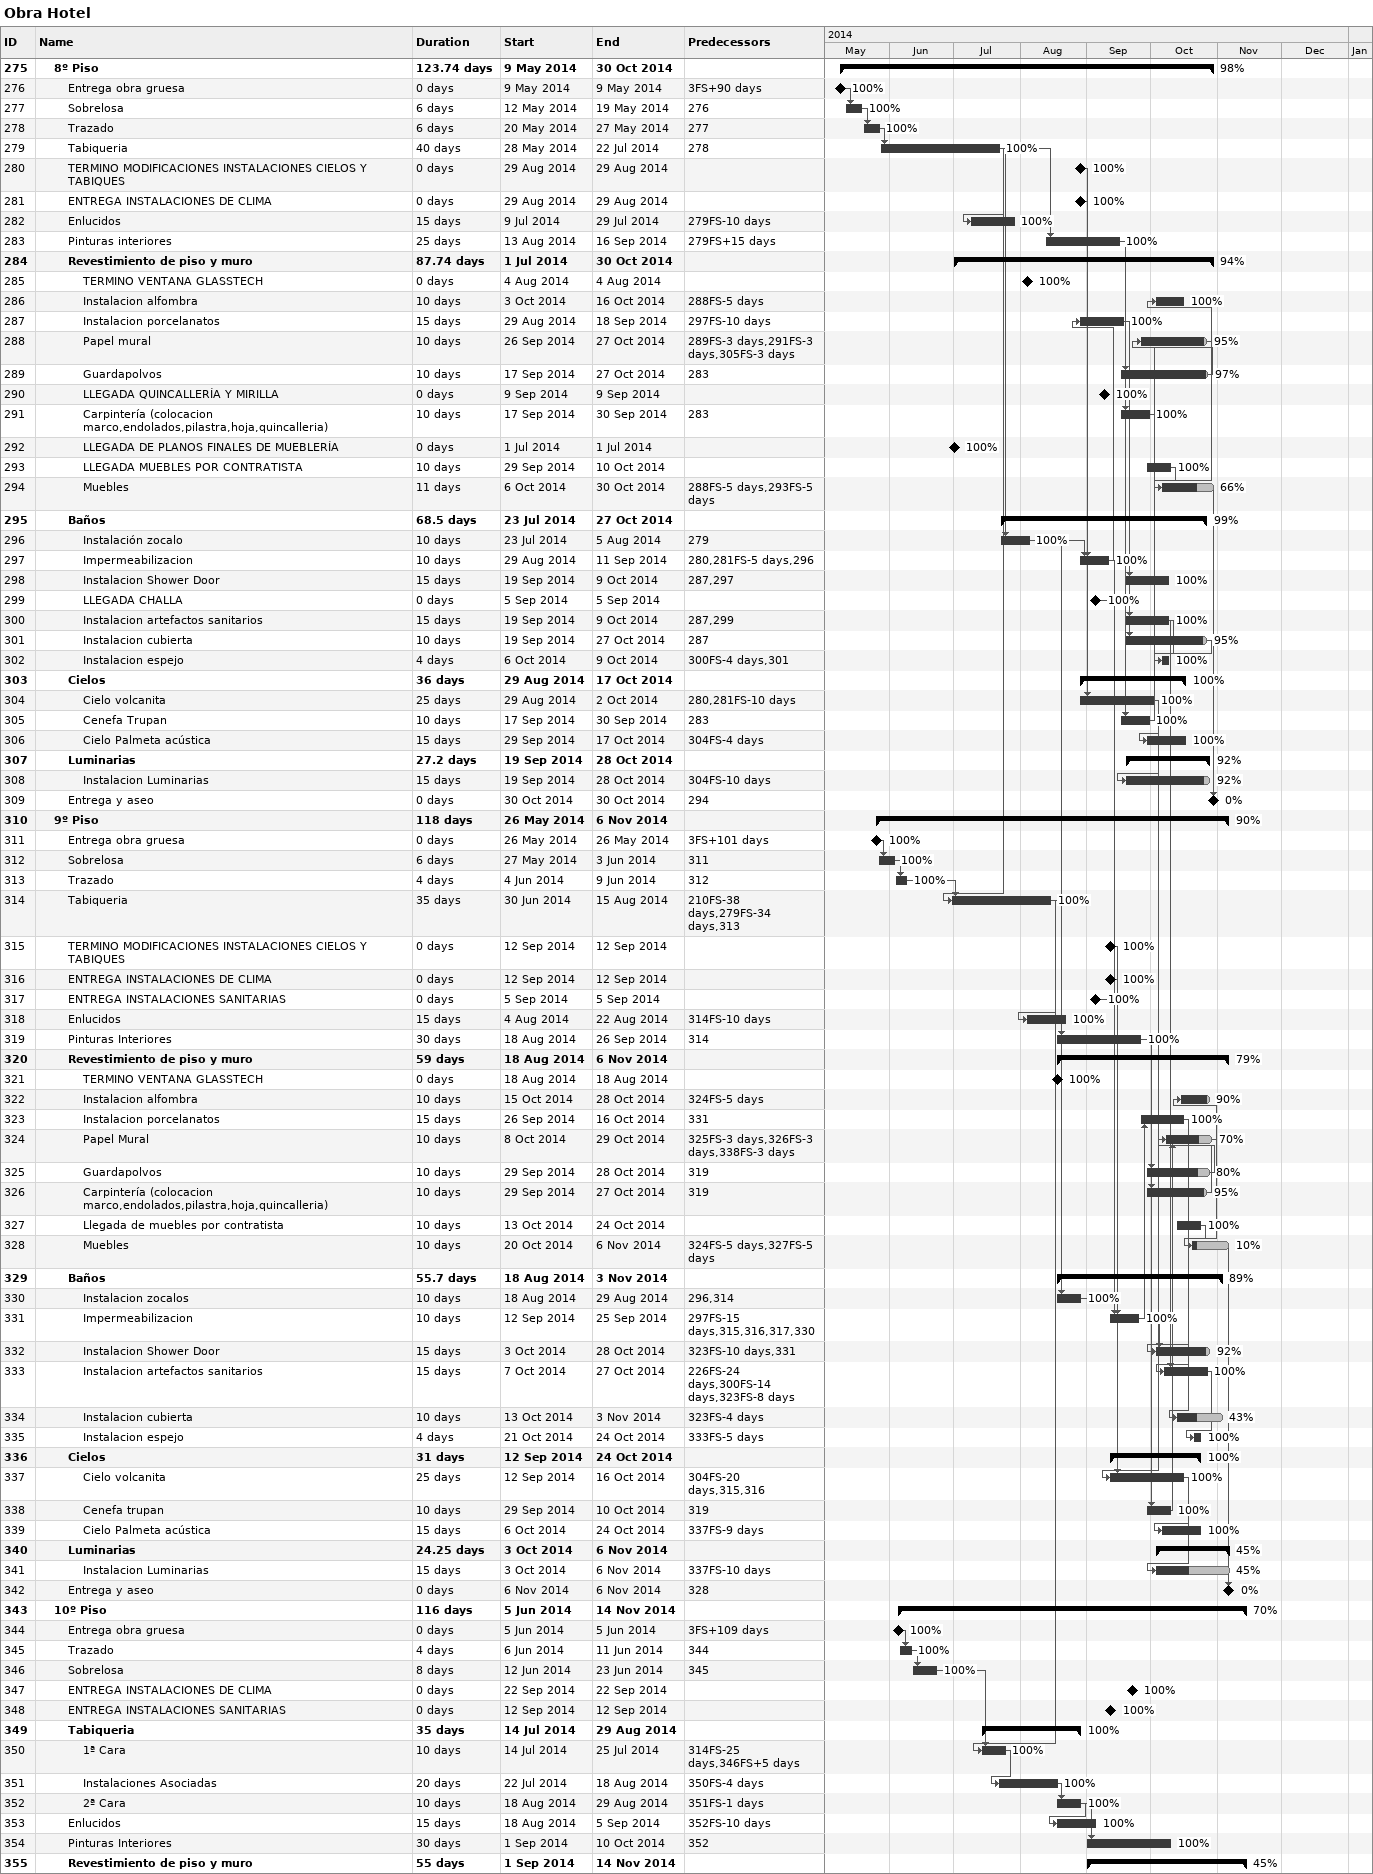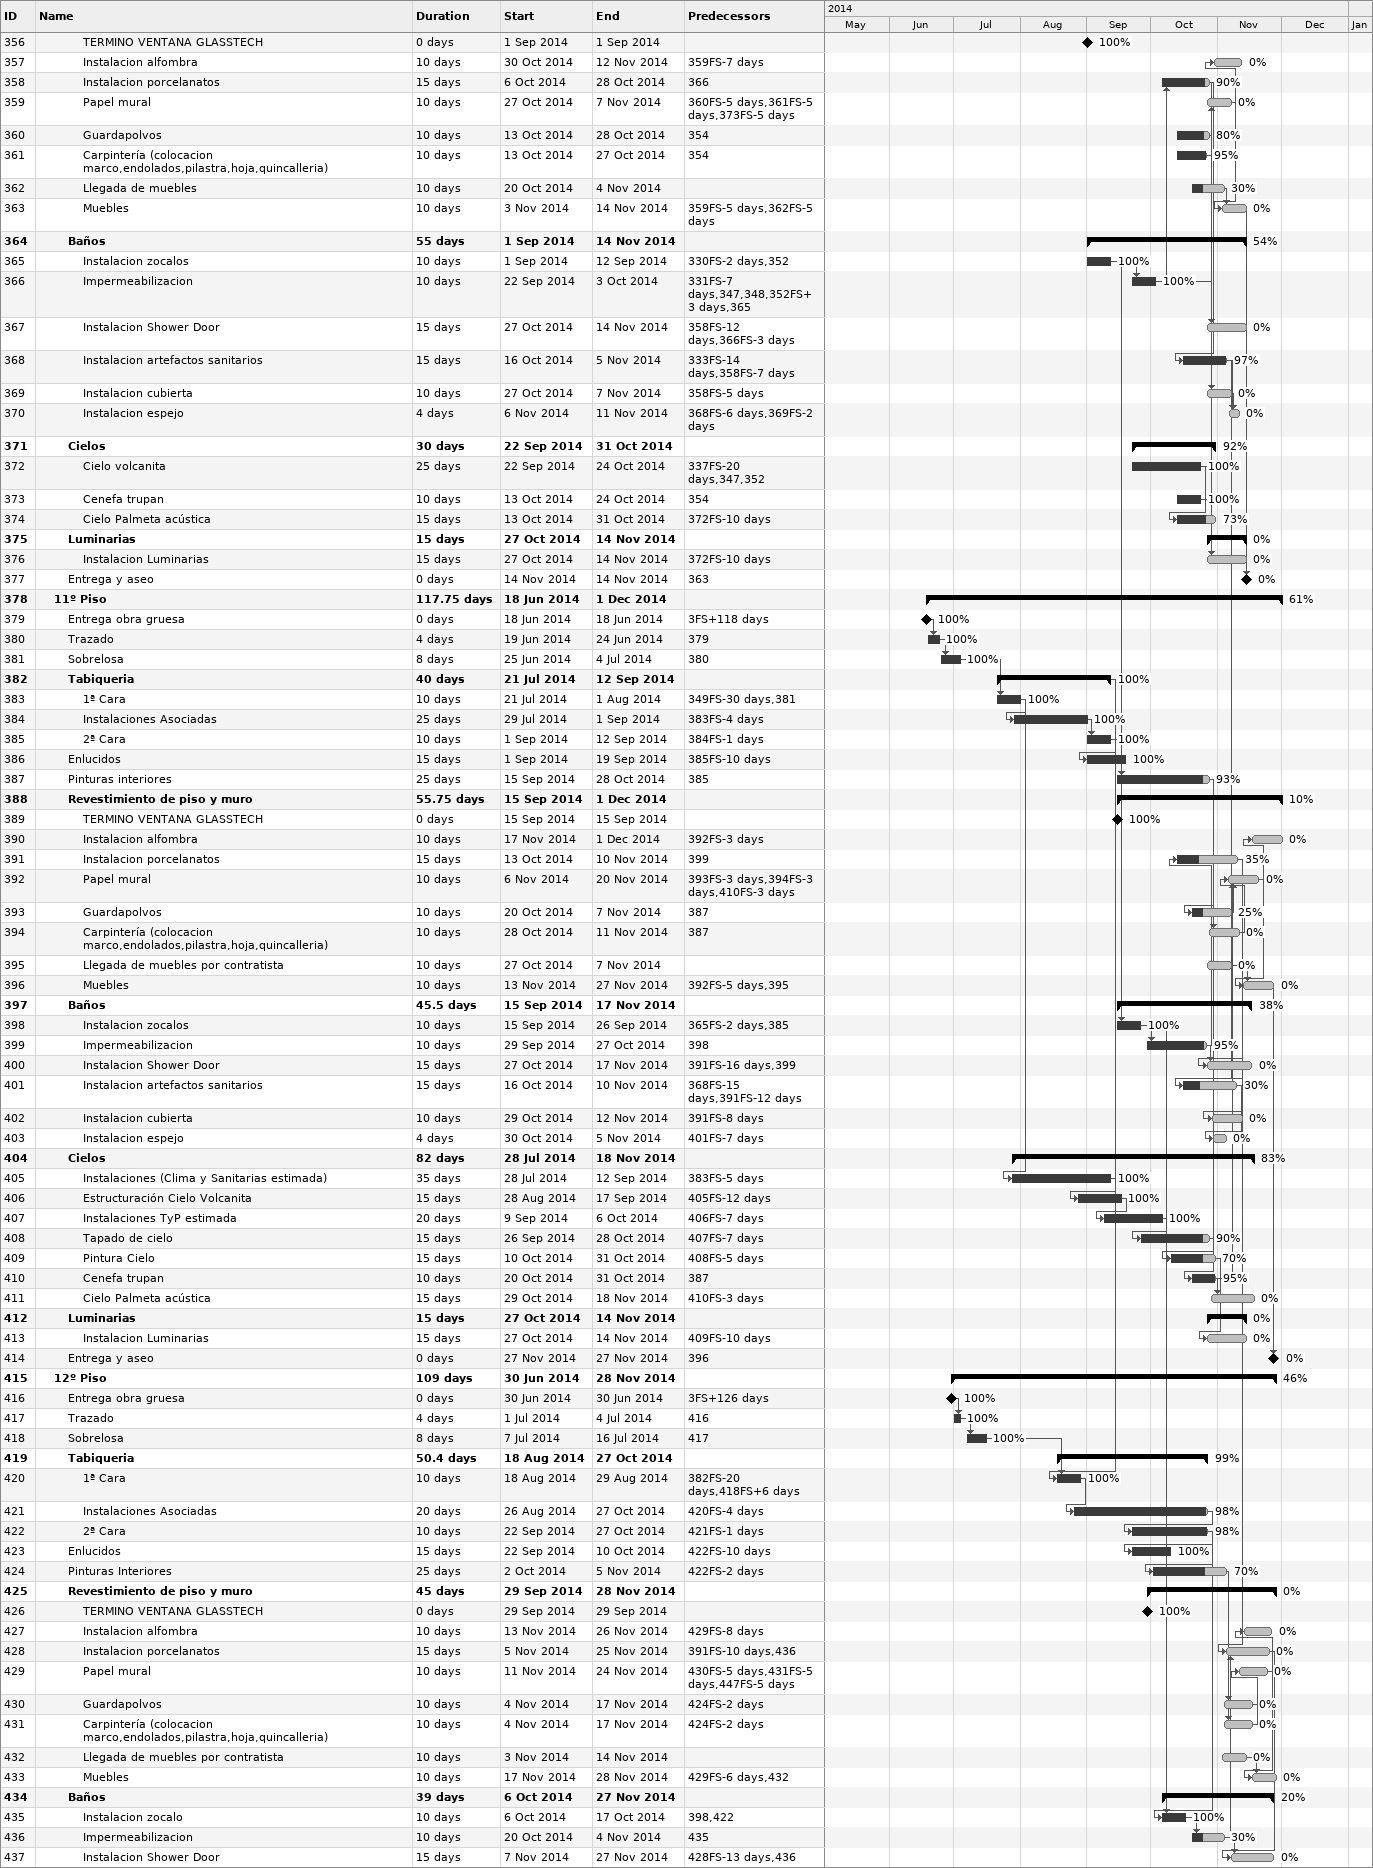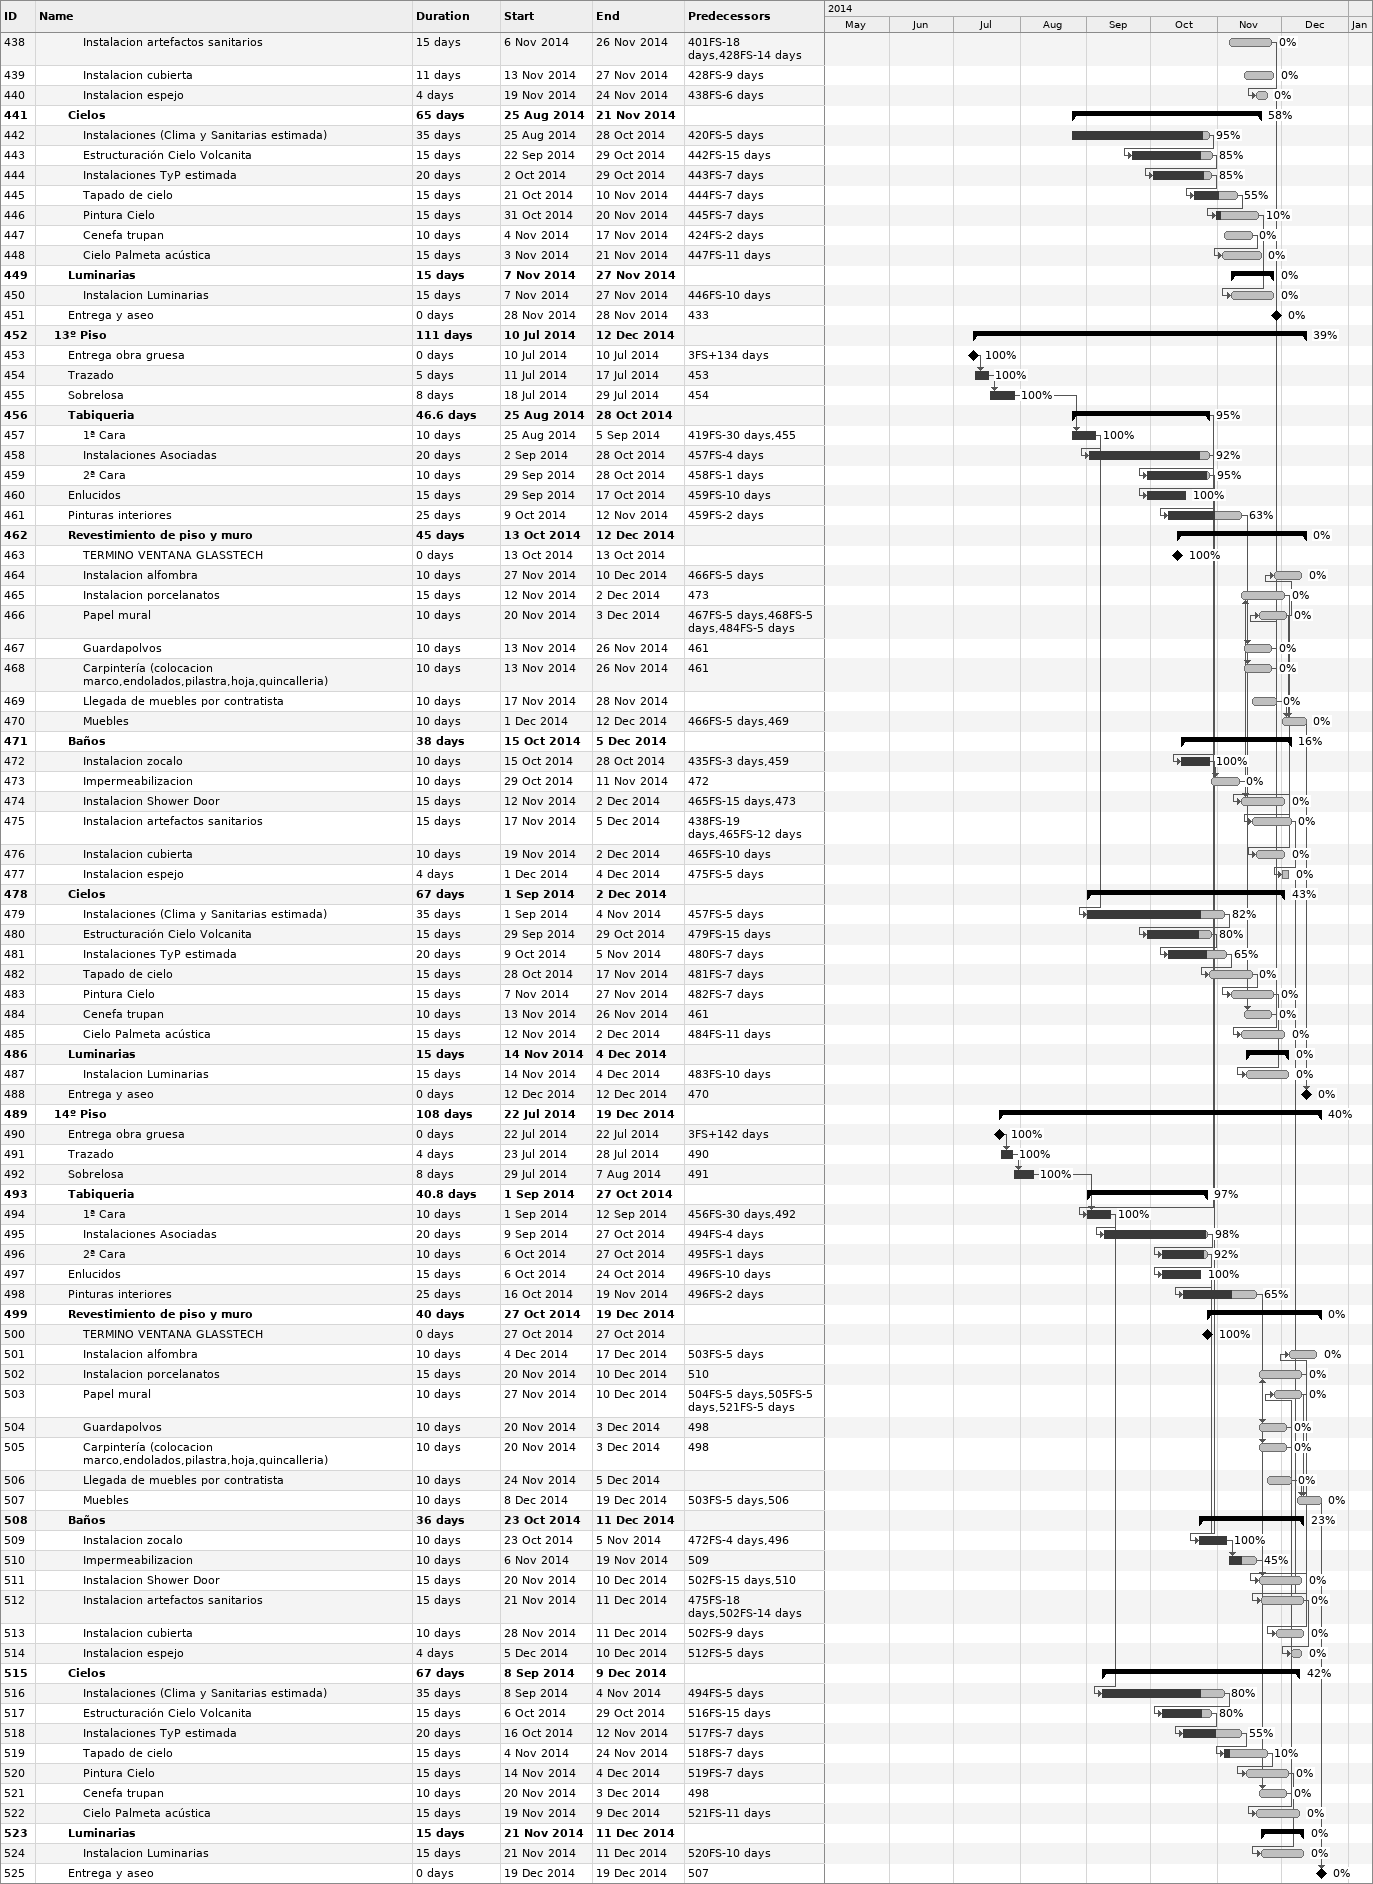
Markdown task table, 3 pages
Obra Hotel

| ID | Level | Task | Duration | Start | Finish | Predecessors | % complete |
|---|---|---|---|---|---|---|---|
| 275 | 2 | **8º Piso** | 123.74d | 2014-05-09 | 2014-10-30 |  | 98 |
| 276 | 3 | Entrega obra gruesa | 0d | 2014-05-09 | 2014-05-09 | 3FS+90d | 100 |
| 277 | 3 | Sobrelosa | 6d | 2014-05-12 | 2014-05-19 | 276 | 100 |
| 278 | 3 | Trazado | 6d | 2014-05-20 | 2014-05-27 | 277 | 100 |
| 279 | 3 | Tabiqueria | 40d | 2014-05-28 | 2014-07-22 | 278 | 100 |
| 280 | 3 | TERMINO MODIFICACIONES INSTALACIONES CIELOS Y TABIQUES | 0d | 2014-08-29 | 2014-08-29 |  | 100 |
| 281 | 3 | ENTREGA INSTALACIONES DE CLIMA | 0d | 2014-08-29 | 2014-08-29 |  | 100 |
| 282 | 3 | Enlucidos | 15d | 2014-07-09 | 2014-07-29 | 279FS-10d | 100 |
| 283 | 3 | Pinturas interiores | 25d | 2014-08-13 | 2014-09-16 | 279FS+15d | 100 |
| 284 | 3 | **Revestimiento de piso y muro** | 87.74d | 2014-07-01 | 2014-10-30 |  | 94 |
| 285 | 4 | TERMINO VENTANA GLASSTECH | 0d | 2014-08-04 | 2014-08-04 |  | 100 |
| 286 | 4 | Instalacion alfombra | 10d | 2014-10-03 | 2014-10-16 | 288FS-5d | 100 |
| 287 | 4 | Instalacion porcelanatos | 15d | 2014-08-29 | 2014-09-18 | 297FS-10d | 100 |
| 288 | 4 | Papel mural | 10d | 2014-09-26 | 2014-10-27 | 289FS-3d, 291FS-3d, 305FS-3d | 95 |
| 289 | 4 | Guardapolvos | 10d | 2014-09-17 | 2014-10-27 | 283 | 97 |
| 290 | 4 | LLEGADA QUINCALLERÍA Y MIRILLA | 0d | 2014-09-09 | 2014-09-09 |  | 100 |
| 291 | 4 | Carpintería (colocacion marco,endolados,pilastra,hoja,quincalleria) | 10d | 2014-09-17 | 2014-09-30 | 283 | 100 |
| 292 | 4 | LLEGADA DE PLANOS FINALES DE MUEBLERÍA | 0d | 2014-07-01 | 2014-07-01 |  | 100 |
| 293 | 4 | LLEGADA MUEBLES POR CONTRATISTA | 10d | 2014-09-29 | 2014-10-10 |  | 100 |
| 294 | 4 | Muebles | 11d | 2014-10-06 | 2014-10-30 | 288FS-5d, 293FS-5d | 66 |
| 295 | 3 | **Baños** | 68.5d | 2014-07-23 | 2014-10-27 |  | 99 |
| 296 | 4 | Instalación zocalo | 10d | 2014-07-23 | 2014-08-05 | 279 | 100 |
| 297 | 4 | Impermeabilizacion | 10d | 2014-08-29 | 2014-09-11 | 280, 281FS-5d, 296 | 100 |
| 298 | 4 | Instalacion Shower Door | 15d | 2014-09-19 | 2014-10-09 | 287, 297 | 100 |
| 299 | 4 | LLEGADA CHALLA | 0d | 2014-09-05 | 2014-09-05 |  | 100 |
| 300 | 4 | Instalacion artefactos sanitarios | 15d | 2014-09-19 | 2014-10-09 | 287, 299 | 100 |
| 301 | 4 | Instalacion cubierta | 10d | 2014-09-19 | 2014-10-27 | 287 | 95 |
| 302 | 4 | Instalacion espejo | 4d | 2014-10-06 | 2014-10-09 | 300FS-4d, 301 | 100 |
| 303 | 3 | **Cielos** | 36d | 2014-08-29 | 2014-10-17 |  | 100 |
| 304 | 4 | Cielo volcanita | 25d | 2014-08-29 | 2014-10-02 | 280, 281FS-10d | 100 |
| 305 | 4 | Cenefa Trupan | 10d | 2014-09-17 | 2014-09-30 | 283 | 100 |
| 306 | 4 | Cielo Palmeta acústica | 15d | 2014-09-29 | 2014-10-17 | 304FS-4d | 100 |
| 307 | 3 | **Luminarias** | 27.2d | 2014-09-19 | 2014-10-28 |  | 92 |
| 308 | 4 | Instalacion Luminarias | 15d | 2014-09-19 | 2014-10-28 | 304FS-10d | 92 |
| 309 | 3 | Entrega y aseo | 0d | 2014-10-30 | 2014-10-30 | 294 | 0 |
| 310 | 2 | **9º Piso** | 118d | 2014-05-26 | 2014-11-06 |  | 90 |
| 311 | 3 | Entrega obra gruesa | 0d | 2014-05-26 | 2014-05-26 | 3FS+101d | 100 |
| 312 | 3 | Sobrelosa | 6d | 2014-05-27 | 2014-06-03 | 311 | 100 |
| 313 | 3 | Trazado | 4d | 2014-06-04 | 2014-06-09 | 312 | 100 |
| 314 | 3 | Tabiqueria | 35d | 2014-06-30 | 2014-08-15 | 210FS-38d, 279FS-34d, 313 | 100 |
| 315 | 3 | TERMINO MODIFICACIONES INSTALACIONES CIELOS Y TABIQUES | 0d | 2014-09-12 | 2014-09-12 |  | 100 |
| 316 | 3 | ENTREGA INSTALACIONES DE CLIMA | 0d | 2014-09-12 | 2014-09-12 |  | 100 |
| 317 | 3 | ENTREGA INSTALACIONES SANITARIAS | 0d | 2014-09-05 | 2014-09-05 |  | 100 |
| 318 | 3 | Enlucidos | 15d | 2014-08-04 | 2014-08-22 | 314FS-10d | 100 |
| 319 | 3 | Pinturas Interiores | 30d | 2014-08-18 | 2014-09-26 | 314 | 100 |
| 320 | 3 | **Revestimiento de piso y muro** | 59d | 2014-08-18 | 2014-11-06 |  | 79 |
| 321 | 4 | TERMINO VENTANA GLASSTECH | 0d | 2014-08-18 | 2014-08-18 |  | 100 |
| 322 | 4 | Instalacion alfombra | 10d | 2014-10-15 | 2014-10-28 | 324FS-5d | 90 |
| 323 | 4 | Instalacion porcelanatos | 15d | 2014-09-26 | 2014-10-16 | 331 | 100 |
| 324 | 4 | Papel Mural | 10d | 2014-10-08 | 2014-10-29 | 325FS-3d, 326FS-3d, 338FS-3d | 70 |
| 325 | 4 | Guardapolvos | 10d | 2014-09-29 | 2014-10-28 | 319 | 80 |
| 326 | 4 | Carpintería (colocacion marco,endolados,pilastra,hoja,quincalleria) | 10d | 2014-09-29 | 2014-10-27 | 319 | 95 |
| 327 | 4 | Llegada de muebles por contratista | 10d | 2014-10-13 | 2014-10-24 |  | 100 |
| 328 | 4 | Muebles | 10d | 2014-10-20 | 2014-11-06 | 324FS-5d, 327FS-5d | 10 |
| 329 | 3 | **Baños** | 55.7d | 2014-08-18 | 2014-11-03 |  | 89 |
| 330 | 4 | Instalacion zocalos | 10d | 2014-08-18 | 2014-08-29 | 296, 314 | 100 |
| 331 | 4 | Impermeabilizacion | 10d | 2014-09-12 | 2014-09-25 | 297FS-15d, 315, 316, 317, 330 | 100 |
| 332 | 4 | Instalacion Shower Door | 15d | 2014-10-03 | 2014-10-28 | 323FS-10d, 331 | 92 |
| 333 | 4 | Instalacion artefactos sanitarios | 15d | 2014-10-07 | 2014-10-27 | 226FS-24d, 300FS-14d, 323FS-8d | 100 |
| 334 | 4 | Instalacion cubierta | 10d | 2014-10-13 | 2014-11-03 | 323FS-4d | 43 |
| 335 | 4 | Instalacion espejo | 4d | 2014-10-21 | 2014-10-24 | 333FS-5d | 100 |
| 336 | 3 | **Cielos** | 31d | 2014-09-12 | 2014-10-24 |  | 100 |
| 337 | 4 | Cielo volcanita | 25d | 2014-09-12 | 2014-10-16 | 304FS-20d, 315, 316 | 100 |
| 338 | 4 | Cenefa trupan | 10d | 2014-09-29 | 2014-10-10 | 319 | 100 |
| 339 | 4 | Cielo Palmeta acústica | 15d | 2014-10-06 | 2014-10-24 | 337FS-9d | 100 |
| 340 | 3 | **Luminarias** | 24.25d | 2014-10-03 | 2014-11-06 |  | 45 |
| 341 | 4 | Instalacion Luminarias | 15d | 2014-10-03 | 2014-11-06 | 337FS-10d | 45 |
| 342 | 3 | Entrega y aseo | 0d | 2014-11-06 | 2014-11-06 | 328 | 0 |
| 343 | 2 | **10º Piso** | 116d | 2014-06-05 | 2014-11-14 |  | 70 |
| 344 | 3 | Entrega obra gruesa | 0d | 2014-06-05 | 2014-06-05 | 3FS+109d | 100 |
| 345 | 3 | Trazado | 4d | 2014-06-06 | 2014-06-11 | 344 | 100 |
| 346 | 3 | Sobrelosa | 8d | 2014-06-12 | 2014-06-23 | 345 | 100 |
| 347 | 3 | ENTREGA INSTALACIONES DE CLIMA | 0d | 2014-09-22 | 2014-09-22 |  | 100 |
| 348 | 3 | ENTREGA INSTALACIONES SANITARIAS | 0d | 2014-09-12 | 2014-09-12 |  | 100 |
| 349 | 3 | **Tabiqueria** | 35d | 2014-07-14 | 2014-08-29 |  | 100 |
| 350 | 4 | 1ª Cara | 10d | 2014-07-14 | 2014-07-25 | 314FS-25d, 346FS+5d | 100 |
| 351 | 4 | Instalaciones Asociadas | 20d | 2014-07-22 | 2014-08-18 | 350FS-4d | 100 |
| 352 | 4 | 2ª Cara | 10d | 2014-08-18 | 2014-08-29 | 351FS-1d | 100 |
| 353 | 3 | Enlucidos | 15d | 2014-08-18 | 2014-09-05 | 352FS-10d | 100 |
| 354 | 3 | Pinturas Interiores | 30d | 2014-09-01 | 2014-10-10 | 352 | 100 |
| 355 | 3 | **Revestimiento de piso y muro** | 55d | 2014-09-01 | 2014-11-14 |  | 45 |
| 356 | 4 | TERMINO VENTANA GLASSTECH | 0d | 2014-09-01 | 2014-09-01 |  | 100 |
| 357 | 4 | Instalacion alfombra | 10d | 2014-10-30 | 2014-11-12 | 359FS-7d | 0 |
| 358 | 4 | Instalacion porcelanatos | 15d | 2014-10-06 | 2014-10-28 | 366 | 90 |
| 359 | 4 | Papel mural | 10d | 2014-10-27 | 2014-11-07 | 360FS-5d, 361FS-5d, 373FS-5d | 0 |
| 360 | 4 | Guardapolvos | 10d | 2014-10-13 | 2014-10-28 | 354 | 80 |
| 361 | 4 | Carpintería (colocacion marco,endolados,pilastra,hoja,quincalleria) | 10d | 2014-10-13 | 2014-10-27 | 354 | 95 |
| 362 | 4 | Llegada de muebles | 10d | 2014-10-20 | 2014-11-04 |  | 30 |
| 363 | 4 | Muebles | 10d | 2014-11-03 | 2014-11-14 | 359FS-5d, 362FS-5d | 0 |
| 364 | 3 | **Baños** | 55d | 2014-09-01 | 2014-11-14 |  | 54 |
| 365 | 4 | Instalacion zocalos | 10d | 2014-09-01 | 2014-09-12 | 330FS-2d, 352 | 100 |
| 366 | 4 | Impermeabilizacion | 10d | 2014-09-22 | 2014-10-03 | 331FS-7d, 347, 348, 352FS+3d, 365 | 100 |
| 367 | 4 | Instalacion Shower Door | 15d | 2014-10-27 | 2014-11-14 | 358FS-12d, 366FS-3d | 0 |
| 368 | 4 | Instalacion artefactos sanitarios | 15d | 2014-10-16 | 2014-11-05 | 333FS-14d, 358FS-7d | 97 |
| 369 | 4 | Instalacion cubierta | 10d | 2014-10-27 | 2014-11-07 | 358FS-5d | 0 |
| 370 | 4 | Instalacion espejo | 4d | 2014-11-06 | 2014-11-11 | 368FS-6d, 369FS-2d | 0 |
| 371 | 3 | **Cielos** | 30d | 2014-09-22 | 2014-10-31 |  | 92 |
| 372 | 4 | Cielo volcanita | 25d | 2014-09-22 | 2014-10-24 | 337FS-20d, 347, 352 | 100 |
| 373 | 4 | Cenefa trupan | 10d | 2014-10-13 | 2014-10-24 | 354 | 100 |
| 374 | 4 | Cielo Palmeta acústica | 15d | 2014-10-13 | 2014-10-31 | 372FS-10d | 73 |
| 375 | 3 | **Luminarias** | 15d | 2014-10-27 | 2014-11-14 |  | 0 |
| 376 | 4 | Instalacion Luminarias | 15d | 2014-10-27 | 2014-11-14 | 372FS-10d | 0 |
| 377 | 3 | Entrega y aseo | 0d | 2014-11-14 | 2014-11-14 | 363 | 0 |
| 378 | 2 | **11º Piso** | 117.75d | 2014-06-18 | 2014-12-01 |  | 61 |
| 379 | 3 | Entrega obra gruesa | 0d | 2014-06-18 | 2014-06-18 | 3FS+118d | 100 |
| 380 | 3 | Trazado | 4d | 2014-06-19 | 2014-06-24 | 379 | 100 |
| 381 | 3 | Sobrelosa | 8d | 2014-06-25 | 2014-07-04 | 380 | 100 |
| 382 | 3 | **Tabiqueria** | 40d | 2014-07-21 | 2014-09-12 |  | 100 |
| 383 | 4 | 1ª Cara | 10d | 2014-07-21 | 2014-08-01 | 349FS-30d, 381 | 100 |
| 384 | 4 | Instalaciones Asociadas | 25d | 2014-07-29 | 2014-09-01 | 383FS-4d | 100 |
| 385 | 4 | 2ª Cara | 10d | 2014-09-01 | 2014-09-12 | 384FS-1d | 100 |
| 386 | 3 | Enlucidos | 15d | 2014-09-01 | 2014-09-19 | 385FS-10d | 100 |
| 387 | 3 | Pinturas interiores | 25d | 2014-09-15 | 2014-10-28 | 385 | 93 |
| 388 | 3 | **Revestimiento de piso y muro** | 55.75d | 2014-09-15 | 2014-12-01 |  | 10 |
| 389 | 4 | TERMINO VENTANA GLASSTECH | 0d | 2014-09-15 | 2014-09-15 |  | 100 |
| 390 | 4 | Instalacion alfombra | 10d | 2014-11-17 | 2014-12-01 | 392FS-3d | 0 |
| 391 | 4 | Instalacion porcelanatos | 15d | 2014-10-13 | 2014-11-10 | 399 | 35 |
| 392 | 4 | Papel mural | 10d | 2014-11-06 | 2014-11-20 | 393FS-3d, 394FS-3d, 410FS-3d | 0 |
| 393 | 4 | Guardapolvos | 10d | 2014-10-20 | 2014-11-07 | 387 | 25 |
| 394 | 4 | Carpintería (colocacion marco,endolados,pilastra,hoja,quincalleria) | 10d | 2014-10-28 | 2014-11-11 | 387 | 0 |
| 395 | 4 | Llegada de muebles por contratista | 10d | 2014-10-27 | 2014-11-07 |  | 0 |
| 396 | 4 | Muebles | 10d | 2014-11-13 | 2014-11-27 | 392FS-5d, 395 | 0 |
| 397 | 3 | **Baños** | 45.5d | 2014-09-15 | 2014-11-17 |  | 38 |
| 398 | 4 | Instalacion zocalos | 10d | 2014-09-15 | 2014-09-26 | 365FS-2d, 385 | 100 |
| 399 | 4 | Impermeabilizacion | 10d | 2014-09-29 | 2014-10-27 | 398 | 95 |
| 400 | 4 | Instalacion Shower Door | 15d | 2014-10-27 | 2014-11-17 | 391FS-16d, 399 | 0 |
| 401 | 4 | Instalacion artefactos sanitarios | 15d | 2014-10-16 | 2014-11-10 | 368FS-15d, 391FS-12d | 30 |
| 402 | 4 | Instalacion cubierta | 10d | 2014-10-29 | 2014-11-12 | 391FS-8d | 0 |
| 403 | 4 | Instalacion espejo | 4d | 2014-10-30 | 2014-11-05 | 401FS-7d | 0 |
| 404 | 3 | **Cielos** | 82d | 2014-07-28 | 2014-11-18 |  | 83 |
| 405 | 4 | Instalaciones (Clima y Sanitarias estimada) | 35d | 2014-07-28 | 2014-09-12 | 383FS-5d | 100 |
| 406 | 4 | Estructuración Cielo Volcanita | 15d | 2014-08-28 | 2014-09-17 | 405FS-12d | 100 |
| 407 | 4 | Instalaciones TyP estimada | 20d | 2014-09-09 | 2014-10-06 | 406FS-7d | 100 |
| 408 | 4 | Tapado de cielo | 15d | 2014-09-26 | 2014-10-28 | 407FS-7d | 90 |
| 409 | 4 | Pintura Cielo | 15d | 2014-10-10 | 2014-10-31 | 408FS-5d | 70 |
| 410 | 4 | Cenefa trupan | 10d | 2014-10-20 | 2014-10-31 | 387 | 95 |
| 411 | 4 | Cielo Palmeta acústica | 15d | 2014-10-29 | 2014-11-18 | 410FS-3d | 0 |
| 412 | 3 | **Luminarias** | 15d | 2014-10-27 | 2014-11-14 |  | 0 |
| 413 | 4 | Instalacion Luminarias | 15d | 2014-10-27 | 2014-11-14 | 409FS-10d | 0 |
| 414 | 3 | Entrega y aseo | 0d | 2014-11-27 | 2014-11-27 | 396 | 0 |
| 415 | 2 | **12º Piso** | 109d | 2014-06-30 | 2014-11-28 |  | 46 |
| 416 | 3 | Entrega obra gruesa | 0d | 2014-06-30 | 2014-06-30 | 3FS+126d | 100 |
| 417 | 3 | Trazado | 4d | 2014-07-01 | 2014-07-04 | 416 | 100 |
| 418 | 3 | Sobrelosa | 8d | 2014-07-07 | 2014-07-16 | 417 | 100 |
| 419 | 3 | **Tabiqueria** | 50.4d | 2014-08-18 | 2014-10-27 |  | 99 |
| 420 | 4 | 1ª Cara | 10d | 2014-08-18 | 2014-08-29 | 382FS-20d, 418FS+6d | 100 |
| 421 | 4 | Instalaciones Asociadas | 20d | 2014-08-26 | 2014-10-27 | 420FS-4d | 98 |
| 422 | 4 | 2ª Cara | 10d | 2014-09-22 | 2014-10-27 | 421FS-1d | 98 |
| 423 | 3 | Enlucidos | 15d | 2014-09-22 | 2014-10-10 | 422FS-10d | 100 |
| 424 | 3 | Pinturas Interiores | 25d | 2014-10-02 | 2014-11-05 | 422FS-2d | 70 |
| 425 | 3 | **Revestimiento de piso y muro** | 45d | 2014-09-29 | 2014-11-28 |  | 0 |
| 426 | 4 | TERMINO VENTANA GLASSTECH | 0d | 2014-09-29 | 2014-09-29 |  | 100 |
| 427 | 4 | Instalacion alfombra | 10d | 2014-11-13 | 2014-11-26 | 429FS-8d | 0 |
| 428 | 4 | Instalacion porcelanatos | 15d | 2014-11-05 | 2014-11-25 | 391FS-10d, 436 | 0 |
| 429 | 4 | Papel mural | 10d | 2014-11-11 | 2014-11-24 | 430FS-5d, 431FS-5d, 447FS-5d | 0 |
| 430 | 4 | Guardapolvos | 10d | 2014-11-04 | 2014-11-17 | 424FS-2d | 0 |
| 431 | 4 | Carpintería (colocacion marco,endolados,pilastra,hoja,quincalleria) | 10d | 2014-11-04 | 2014-11-17 | 424FS-2d | 0 |
| 432 | 4 | Llegada de muebles por contratista | 10d | 2014-11-03 | 2014-11-14 |  | 0 |
| 433 | 4 | Muebles | 10d | 2014-11-17 | 2014-11-28 | 429FS-6d, 432 | 0 |
| 434 | 3 | **Baños** | 39d | 2014-10-06 | 2014-11-27 |  | 20 |
| 435 | 4 | Instalacion zocalo | 10d | 2014-10-06 | 2014-10-17 | 398, 422 | 100 |
| 436 | 4 | Impermeabilizacion | 10d | 2014-10-20 | 2014-11-04 | 435 | 30 |
| 437 | 4 | Instalacion Shower Door | 15d | 2014-11-07 | 2014-11-27 | 428FS-13d, 436 | 0 |
| 438 | 4 | Instalacion artefactos sanitarios | 15d | 2014-11-06 | 2014-11-26 | 401FS-18d, 428FS-14d | 0 |
| 439 | 4 | Instalacion cubierta | 11d | 2014-11-13 | 2014-11-27 | 428FS-9d | 0 |
| 440 | 4 | Instalacion espejo | 4d | 2014-11-19 | 2014-11-24 | 438FS-6d | 0 |
| 441 | 3 | **Cielos** | 65d | 2014-08-25 | 2014-11-21 |  | 58 |
| 442 | 4 | Instalaciones (Clima y Sanitarias estimada) | 35d | 2014-08-25 | 2014-10-28 | 420FS-5d | 95 |
| 443 | 4 | Estructuración Cielo Volcanita | 15d | 2014-09-22 | 2014-10-29 | 442FS-15d | 85 |
| 444 | 4 | Instalaciones TyP estimada | 20d | 2014-10-02 | 2014-10-29 | 443FS-7d | 85 |
| 445 | 4 | Tapado de cielo | 15d | 2014-10-21 | 2014-11-10 | 444FS-7d | 55 |
| 446 | 4 | Pintura Cielo | 15d | 2014-10-31 | 2014-11-20 | 445FS-7d | 10 |
| 447 | 4 | Cenefa trupan | 10d | 2014-11-04 | 2014-11-17 | 424FS-2d | 0 |
| 448 | 4 | Cielo Palmeta acústica | 15d | 2014-11-03 | 2014-11-21 | 447FS-11d | 0 |
| 449 | 3 | **Luminarias** | 15d | 2014-11-07 | 2014-11-27 |  | 0 |
| 450 | 4 | Instalacion Luminarias | 15d | 2014-11-07 | 2014-11-27 | 446FS-10d | 0 |
| 451 | 3 | Entrega y aseo | 0d | 2014-11-28 | 2014-11-28 | 433 | 0 |
| 452 | 2 | **13º Piso** | 111d | 2014-07-10 | 2014-12-12 |  | 39 |
| 453 | 3 | Entrega obra gruesa | 0d | 2014-07-10 | 2014-07-10 | 3FS+134d | 100 |
| 454 | 3 | Trazado | 5d | 2014-07-11 | 2014-07-17 | 453 | 100 |
| 455 | 3 | Sobrelosa | 8d | 2014-07-18 | 2014-07-29 | 454 | 100 |
| 456 | 3 | **Tabiqueria** | 46.6d | 2014-08-25 | 2014-10-28 |  | 95 |
| 457 | 4 | 1ª Cara | 10d | 2014-08-25 | 2014-09-05 | 419FS-30d, 455 | 100 |
| 458 | 4 | Instalaciones Asociadas | 20d | 2014-09-02 | 2014-10-28 | 457FS-4d | 92 |
| 459 | 4 | 2ª Cara | 10d | 2014-09-29 | 2014-10-28 | 458FS-1d | 95 |
| 460 | 3 | Enlucidos | 15d | 2014-09-29 | 2014-10-17 | 459FS-10d | 100 |
| 461 | 3 | Pinturas interiores | 25d | 2014-10-09 | 2014-11-12 | 459FS-2d | 63 |
| 462 | 3 | **Revestimiento de piso y muro** | 45d | 2014-10-13 | 2014-12-12 |  | 0 |
| 463 | 4 | TERMINO VENTANA GLASSTECH | 0d | 2014-10-13 | 2014-10-13 |  | 100 |
| 464 | 4 | Instalacion alfombra | 10d | 2014-11-27 | 2014-12-10 | 466FS-5d | 0 |
| 465 | 4 | Instalacion porcelanatos | 15d | 2014-11-12 | 2014-12-02 | 473 | 0 |
| 466 | 4 | Papel mural | 10d | 2014-11-20 | 2014-12-03 | 467FS-5d, 468FS-5d, 484FS-5d | 0 |
| 467 | 4 | Guardapolvos | 10d | 2014-11-13 | 2014-11-26 | 461 | 0 |
| 468 | 4 | Carpintería (colocacion marco,endolados,pilastra,hoja,quincalleria) | 10d | 2014-11-13 | 2014-11-26 | 461 | 0 |
| 469 | 4 | Llegada de muebles por contratista | 10d | 2014-11-17 | 2014-11-28 |  | 0 |
| 470 | 4 | Muebles | 10d | 2014-12-01 | 2014-12-12 | 466FS-5d, 469 | 0 |
| 471 | 3 | **Baños** | 38d | 2014-10-15 | 2014-12-05 |  | 16 |
| 472 | 4 | Instalacion zocalo | 10d | 2014-10-15 | 2014-10-28 | 435FS-3d, 459 | 100 |
| 473 | 4 | Impermeabilizacion | 10d | 2014-10-29 | 2014-11-11 | 472 | 0 |
| 474 | 4 | Instalacion Shower Door | 15d | 2014-11-12 | 2014-12-02 | 465FS-15d, 473 | 0 |
| 475 | 4 | Instalacion artefactos sanitarios | 15d | 2014-11-17 | 2014-12-05 | 438FS-19d, 465FS-12d | 0 |
| 476 | 4 | Instalacion cubierta | 10d | 2014-11-19 | 2014-12-02 | 465FS-10d | 0 |
| 477 | 4 | Instalacion espejo | 4d | 2014-12-01 | 2014-12-04 | 475FS-5d | 0 |
| 478 | 3 | **Cielos** | 67d | 2014-09-01 | 2014-12-02 |  | 43 |
| 479 | 4 | Instalaciones (Clima y Sanitarias estimada) | 35d | 2014-09-01 | 2014-11-04 | 457FS-5d | 82 |
| 480 | 4 | Estructuración Cielo Volcanita | 15d | 2014-09-29 | 2014-10-29 | 479FS-15d | 80 |
| 481 | 4 | Instalaciones TyP estimada | 20d | 2014-10-09 | 2014-11-05 | 480FS-7d | 65 |
| 482 | 4 | Tapado de cielo | 15d | 2014-10-28 | 2014-11-17 | 481FS-7d | 0 |
| 483 | 4 | Pintura Cielo | 15d | 2014-11-07 | 2014-11-27 | 482FS-7d | 0 |
| 484 | 4 | Cenefa trupan | 10d | 2014-11-13 | 2014-11-26 | 461 | 0 |
| 485 | 4 | Cielo Palmeta acústica | 15d | 2014-11-12 | 2014-12-02 | 484FS-11d | 0 |
| 486 | 3 | **Luminarias** | 15d | 2014-11-14 | 2014-12-04 |  | 0 |
| 487 | 4 | Instalacion Luminarias | 15d | 2014-11-14 | 2014-12-04 | 483FS-10d | 0 |
| 488 | 3 | Entrega y aseo | 0d | 2014-12-12 | 2014-12-12 | 470 | 0 |
| 489 | 2 | **14º Piso** | 108d | 2014-07-22 | 2014-12-19 |  | 40 |
| 490 | 3 | Entrega obra gruesa | 0d | 2014-07-22 | 2014-07-22 | 3FS+142d | 100 |
| 491 | 3 | Trazado | 4d | 2014-07-23 | 2014-07-28 | 490 | 100 |
| 492 | 3 | Sobrelosa | 8d | 2014-07-29 | 2014-08-07 | 491 | 100 |
| 493 | 3 | **Tabiqueria** | 40.8d | 2014-09-01 | 2014-10-27 |  | 97 |
| 494 | 4 | 1ª Cara | 10d | 2014-09-01 | 2014-09-12 | 456FS-30d, 492 | 100 |
| 495 | 4 | Instalaciones Asociadas | 20d | 2014-09-09 | 2014-10-27 | 494FS-4d | 98 |
| 496 | 4 | 2ª Cara | 10d | 2014-10-06 | 2014-10-27 | 495FS-1d | 92 |
| 497 | 3 | Enlucidos | 15d | 2014-10-06 | 2014-10-24 | 496FS-10d | 100 |
| 498 | 3 | Pinturas interiores | 25d | 2014-10-16 | 2014-11-19 | 496FS-2d | 65 |
| 499 | 3 | **Revestimiento de piso y muro** | 40d | 2014-10-27 | 2014-12-19 |  | 0 |
| 500 | 4 | TERMINO VENTANA GLASSTECH | 0d | 2014-10-27 | 2014-10-27 |  | 100 |
| 501 | 4 | Instalacion alfombra | 10d | 2014-12-04 | 2014-12-17 | 503FS-5d | 0 |
| 502 | 4 | Instalacion porcelanatos | 15d | 2014-11-20 | 2014-12-10 | 510 | 0 |
| 503 | 4 | Papel mural | 10d | 2014-11-27 | 2014-12-10 | 504FS-5d, 505FS-5d, 521FS-5d | 0 |
| 504 | 4 | Guardapolvos | 10d | 2014-11-20 | 2014-12-03 | 498 | 0 |
| 505 | 4 | Carpintería (colocacion marco,endolados,pilastra,hoja,quincalleria) | 10d | 2014-11-20 | 2014-12-03 | 498 | 0 |
| 506 | 4 | Llegada de muebles por contratista | 10d | 2014-11-24 | 2014-12-05 |  | 0 |
| 507 | 4 | Muebles | 10d | 2014-12-08 | 2014-12-19 | 503FS-5d, 506 | 0 |
| 508 | 3 | **Baños** | 36d | 2014-10-23 | 2014-12-11 |  | 23 |
| 509 | 4 | Instalacion zocalo | 10d | 2014-10-23 | 2014-11-05 | 472FS-4d, 496 | 100 |
| 510 | 4 | Impermeabilizacion | 10d | 2014-11-06 | 2014-11-19 | 509 | 45 |
| 511 | 4 | Instalacion Shower Door | 15d | 2014-11-20 | 2014-12-10 | 502FS-15d, 510 | 0 |
| 512 | 4 | Instalacion artefactos sanitarios | 15d | 2014-11-21 | 2014-12-11 | 475FS-18d, 502FS-14d | 0 |
| 513 | 4 | Instalacion cubierta | 10d | 2014-11-28 | 2014-12-11 | 502FS-9d | 0 |
| 514 | 4 | Instalacion espejo | 4d | 2014-12-05 | 2014-12-10 | 512FS-5d | 0 |
| 515 | 3 | **Cielos** | 67d | 2014-09-08 | 2014-12-09 |  | 42 |
| 516 | 4 | Instalaciones (Clima y Sanitarias estimada) | 35d | 2014-09-08 | 2014-11-04 | 494FS-5d | 80 |
| 517 | 4 | Estructuración Cielo Volcanita | 15d | 2014-10-06 | 2014-10-29 | 516FS-15d | 80 |
| 518 | 4 | Instalaciones TyP estimada | 20d | 2014-10-16 | 2014-11-12 | 517FS-7d | 55 |
| 519 | 4 | Tapado de cielo | 15d | 2014-11-04 | 2014-11-24 | 518FS-7d | 10 |
| 520 | 4 | Pintura Cielo | 15d | 2014-11-14 | 2014-12-04 | 519FS-7d | 0 |
| 521 | 4 | Cenefa trupan | 10d | 2014-11-20 | 2014-12-03 | 498 | 0 |
| 522 | 4 | Cielo Palmeta acústica | 15d | 2014-11-19 | 2014-12-09 | 521FS-11d | 0 |
| 523 | 3 | **Luminarias** | 15d | 2014-11-21 | 2014-12-11 |  | 0 |
| 524 | 4 | Instalacion Luminarias | 15d | 2014-11-21 | 2014-12-11 | 520FS-10d | 0 |
| 525 | 3 | Entrega y aseo | 0d | 2014-12-19 | 2014-12-19 | 507 | 0 |
